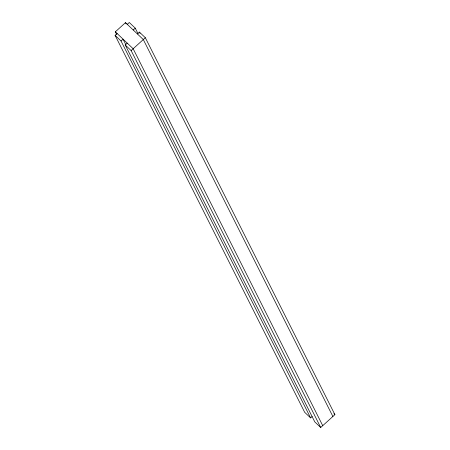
<?xml version="1.0" encoding="UTF-8"?>
<svg xmlns="http://www.w3.org/2000/svg" width="450" height="450" viewBox="0 0 450 450"><rect width="100%" height="100%" fill="white"/><g stroke="black" fill="none" stroke-linecap="round" stroke-linejoin="round"><path stroke-width="0.67" d="M116.606 34.335L115.341 31.826L125.488 22.646L143.303 39.555L332.876 416.481M312.131 416.537L310.607 417.915L304.667 412.279L115.093 35.353L117.124 33.519M127.271 24.334L129.296 22.5L135.236 28.136L138.077 33.784M310.607 417.915L121.033 40.989L123.064 39.156L125.899 44.797M133.206 29.976L135.236 28.136M137.362 33.919L139.393 32.085L145.333 37.721L334.907 414.647L320.704 427.5L314.764 421.864L125.19 44.938L127.221 43.099M320.704 427.5L131.13 50.574L145.333 37.721M115.341 31.826L133.155 48.741L322.729 425.666M115.093 35.353L121.033 40.989M125.19 44.938L131.13 50.574M333.917 413.707L334.907 414.647M139.393 32.085L140.023 33.339M125.488 22.646L126.118 23.901"/></g></svg>
